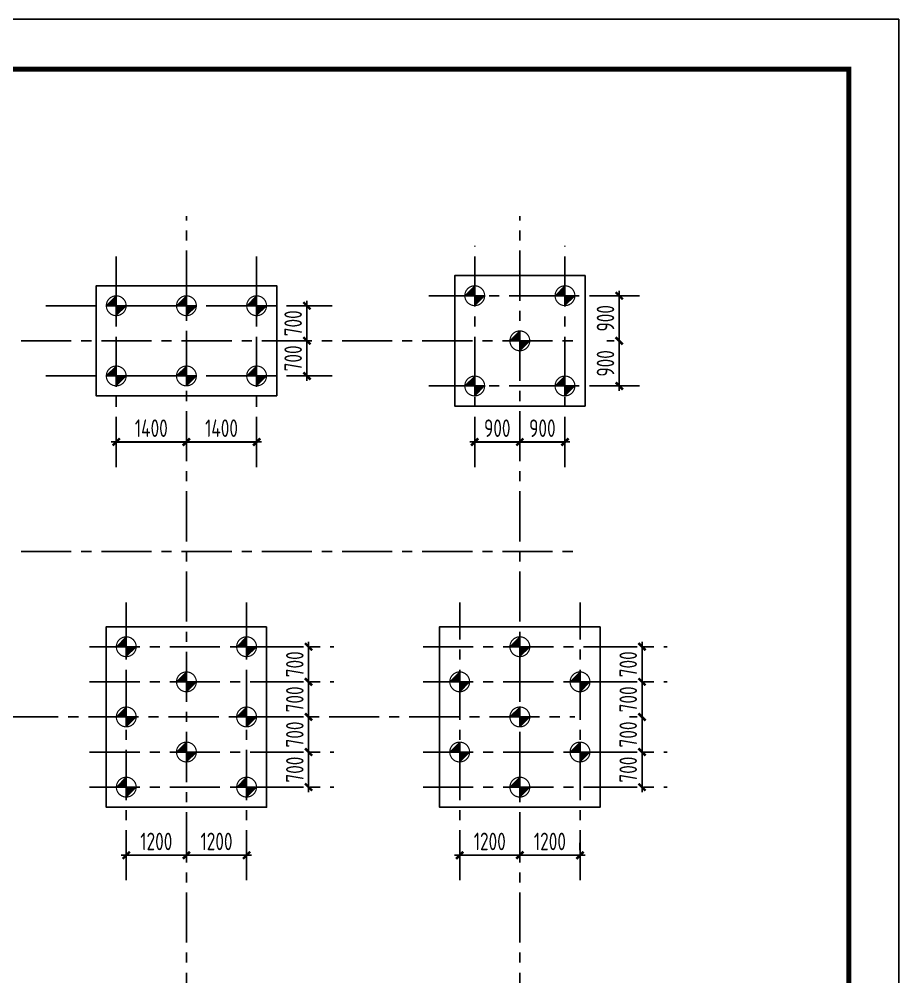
# Model space of a CAD drawing. Extents: x 665703 to 1047784, y -160603 to 92239.
# Drawn here: x 779436 to 796981, y 73124 to 92222 of the extents above; entities that cross this region are included whole.
import ezdxf

# ---------------------------------------------------------------- set-up
doc = ezdxf.new("R2010")
doc.units = 0
doc.header["$LTSCALE"] = 800
doc.linetypes.add('CENTER', pattern=[2, 1.25, -0.25, 0.25, -0.25])
doc.layers.get('0').update_dxf_attribs({"linetype": 'CONTINUOUS'})
doc.layers.get('Defpoints').update_dxf_attribs({"linetype": 'CONTINUOUS'})
for name, color, linetype in [('AXIS', 4, 'CENTER'), ('DIM', 2, 'CONTINUOUS'), ('GPSCOMMON', 7, 'CONTINUOUS'), ('TK', 7, 'CONTINUOUS'), ('ZW', 233, 'CONTINUOUS')]:
    doc.layers.add(name, color=color, linetype=linetype)
doc.styles.add('TSSD_Dimension', font='Tssdeng.shx', dxfattribs={"width": 0.75, "bigfont": 'hztxt.shx'})
doc.dimstyles.new('TSSD_100_100', dxfattribs={"dimtxt": 350, "dimasz": 100, "dimexe": 100, "dimexo": 250, "dimgap": 100, "dimtad": 1, "dimdec": 0, "dimzin": 0, "dimdsep": 46, "dimtxsty": 'TSSD_Dimension', "dimblk": 'ARCHTICK', "dimcen": 0, "dimdle": 100, "dimclrt": 7, "dimadec": 0, "dimazin": 0, "dimtfac": 1, "dimtdec": 0, "dimtix": 1, "dimtmove": 2, "dimatfit": 3, "dimldrblk": 'ARCHTICK', "dimfxl": 0, "dimtolj": 1, "dimtzin": 0, "dimarcsym": 0})

# ---------------------------------------------------------------- blocks, each defined once
blk = doc.blocks.new('_ArchTick')
at = {"color": 0, "const_width": 0.5}
blk.add_lwpolyline([(-0.71, -0.71), (0.71, 0.71)], dxfattribs=at)
blk = doc.blocks.new('*D1344')
at = {"layer": 'Defpoints', "color": 0, "transparency": 16777216}
for p in [(781572, 75549), (782772, 75549), (782772, 75549)]:
    blk.add_point(p, dxfattribs=at)
at = {"layer": 'DIM', "color": 0, "lineweight": -2, "transparency": 16777216}
for p, q in [((781572, 75799), (781572, 75649)), ((782772, 75799), (782772, 75649)), ((781472, 75549), (782872, 75549))]:
    blk.add_line(p, q, dxfattribs=at)
at = {"layer": 'DIM', "color": 0, "lineweight": -2, "transparency": 16777216, "xscale": 100, "yscale": 100, "zscale": 100, "rotation": 180}
blk.add_blockref('_ArchTick', (781572, 75549), dxfattribs=at)
at = {"layer": 'DIM', "color": 0, "lineweight": -2, "transparency": 16777216, "xscale": 100, "yscale": 100, "zscale": 100}
blk.add_blockref('_ArchTick', (782772, 75549), dxfattribs=at)
at = {"layer": 'DIM', "color": 7, "transparency": 16777216, "insert": (782172, 75824), "char_height": 350, "attachment_point": 5, "style": 'TSSD_Dimension'}
blk.add_mtext('\\A1;1200', dxfattribs=at)
blk = doc.blocks.new('*D1343')
at = {"layer": 'Defpoints', "color": 0, "transparency": 16777216}
for p in [(785209, 77607), (785209, 77607), (785209, 76907)]:
    blk.add_point(p, dxfattribs=at)
at = {"layer": 'DIM', "color": 0, "lineweight": -2, "transparency": 16777216}
for p, q in [((784959, 77607), (785109, 77607)), ((785209, 77607), (785209, 77707)), ((785209, 76907), (785209, 77607)), ((784959, 76907), (785109, 76907)), ((785209, 76907), (785209, 76807))]:
    blk.add_line(p, q, dxfattribs=at)
at = {"layer": 'DIM', "color": 0, "lineweight": -2, "transparency": 16777216, "xscale": 100, "yscale": 100, "zscale": 100}
for p, rotation in [((785209, 77607), 270), ((785209, 76907), 90)]:
    blk.add_blockref('_ArchTick', p, dxfattribs=dict(at, rotation=rotation))
at = {"layer": 'DIM', "color": 7, "transparency": 16777216, "insert": (784934, 77257), "char_height": 350, "attachment_point": 5, "rotation": 90, "style": 'TSSD_Dimension'}
blk.add_mtext('\\A1;700', dxfattribs=at)
blk = doc.blocks.new('*D1342')
at = {"layer": 'Defpoints', "color": 0, "transparency": 16777216}
for p in [(785209, 79007), (785209, 79007), (785209, 78307)]:
    blk.add_point(p, dxfattribs=at)
at = {"layer": 'DIM', "color": 0, "lineweight": -2, "transparency": 16777216}
for p, q in [((785209, 79007), (785209, 79107)), ((784959, 79007), (785109, 79007)), ((785209, 78307), (785209, 79007)), ((784959, 78307), (785109, 78307)), ((785209, 78307), (785209, 78207))]:
    blk.add_line(p, q, dxfattribs=at)
at = {"layer": 'DIM', "color": 0, "lineweight": -2, "transparency": 16777216, "xscale": 100, "yscale": 100, "zscale": 100}
for p, rotation in [((785209, 79007), 270), ((785209, 78307), 90)]:
    blk.add_blockref('_ArchTick', p, dxfattribs=dict(at, rotation=rotation))
at = {"layer": 'DIM', "color": 7, "transparency": 16777216, "insert": (784934, 78657), "char_height": 350, "attachment_point": 5, "rotation": 90, "style": 'TSSD_Dimension'}
blk.add_mtext('\\A1;700', dxfattribs=at)
blk = doc.blocks.new('*D1341')
at = {"layer": 'Defpoints', "color": 0, "transparency": 16777216}
for p in [(785209, 79707), (785209, 79707), (785209, 79007)]:
    blk.add_point(p, dxfattribs=at)
at = {"layer": 'DIM', "color": 0, "lineweight": -2, "transparency": 16777216}
for p, q in [((784959, 79707), (785109, 79707)), ((785209, 79707), (785209, 79807)), ((785209, 79007), (785209, 79707)), ((784959, 79007), (785109, 79007)), ((785209, 79007), (785209, 78907))]:
    blk.add_line(p, q, dxfattribs=at)
at = {"layer": 'DIM', "color": 0, "lineweight": -2, "transparency": 16777216, "xscale": 100, "yscale": 100, "zscale": 100}
for p, rotation in [((785209, 79707), 270), ((785209, 79007), 90)]:
    blk.add_blockref('_ArchTick', p, dxfattribs=dict(at, rotation=rotation))
at = {"layer": 'DIM', "color": 7, "transparency": 16777216, "insert": (784934, 79357), "char_height": 350, "attachment_point": 5, "rotation": 90, "style": 'TSSD_Dimension'}
blk.add_mtext('\\A1;700', dxfattribs=at)
blk = doc.blocks.new('*D1340')
at = {"layer": 'Defpoints', "color": 0, "transparency": 16777216}
for p in [(785209, 78307), (785209, 78307), (785209, 77607)]:
    blk.add_point(p, dxfattribs=at)
at = {"layer": 'DIM', "color": 0, "lineweight": -2, "transparency": 16777216}
for p, q in [((784959, 78307), (785109, 78307)), ((785209, 78307), (785209, 78407)), ((785209, 77607), (785209, 78307)), ((784959, 77607), (785109, 77607)), ((785209, 77607), (785209, 77507))]:
    blk.add_line(p, q, dxfattribs=at)
at = {"layer": 'DIM', "color": 0, "lineweight": -2, "transparency": 16777216, "xscale": 100, "yscale": 100, "zscale": 100}
for p, rotation in [((785209, 78307), 270), ((785209, 77607), 90)]:
    blk.add_blockref('_ArchTick', p, dxfattribs=dict(at, rotation=rotation))
at = {"layer": 'DIM', "color": 7, "transparency": 16777216, "insert": (784934, 77957), "char_height": 350, "attachment_point": 5, "rotation": 90, "style": 'TSSD_Dimension'}
blk.add_mtext('\\A1;700', dxfattribs=at)
blk = doc.blocks.new('*D1339')
at = {"layer": 'Defpoints', "color": 0, "transparency": 16777216}
for p in [(782772, 75549), (783972, 75549), (783972, 75549)]:
    blk.add_point(p, dxfattribs=at)
at = {"layer": 'DIM', "color": 0, "lineweight": -2, "transparency": 16777216}
for p, q in [((782772, 75799), (782772, 75649)), ((783972, 75799), (783972, 75649)), ((782672, 75549), (784072, 75549))]:
    blk.add_line(p, q, dxfattribs=at)
at = {"layer": 'DIM', "color": 0, "lineweight": -2, "transparency": 16777216, "xscale": 100, "yscale": 100, "zscale": 100, "rotation": 180}
blk.add_blockref('_ArchTick', (782772, 75549), dxfattribs=at)
at = {"layer": 'DIM', "color": 0, "lineweight": -2, "transparency": 16777216, "xscale": 100, "yscale": 100, "zscale": 100}
blk.add_blockref('_ArchTick', (783972, 75549), dxfattribs=at)
at = {"layer": 'DIM', "color": 7, "transparency": 16777216, "insert": (783372, 75824), "char_height": 350, "attachment_point": 5, "style": 'TSSD_Dimension'}
blk.add_mtext('\\A1;1200', dxfattribs=at)
blk = doc.blocks.new('ZW-1')
at = {"layer": 'ZW', "color": 60}
for p, q in [((-247, 0), (0, 247)), ((0, -247), (0, 247)), ((-247, 0), (247, 0)), ((247, 0), (0, -247))]:
    blk.add_line(p, q, dxfattribs=at)
at = {"layer": 'ZW', "color": 60, "const_width": 30}
blk.add_lwpolyline([(-247, 0, -1), (247, 0, -1)], format="xyb", close=True, dxfattribs=at)
at = {"layer": 'ZW', "color": 60}
for points in [[(-247, 0), (0, 247), (0, 0)], [(0, 0), (247, 0), (0, -247)]]:
    blk.add_solid(points, dxfattribs=at)
blk = doc.blocks.new('*D1338')
at = {"layer": 'Defpoints', "color": 0, "transparency": 16777216}
for p in [(788222, 75549), (789422, 75549), (789422, 75549)]:
    blk.add_point(p, dxfattribs=at)
at = {"layer": 'DIM', "color": 0, "lineweight": -2, "transparency": 16777216}
for p, q in [((788222, 75799), (788222, 75649)), ((789422, 75799), (789422, 75649)), ((788122, 75549), (789522, 75549))]:
    blk.add_line(p, q, dxfattribs=at)
at = {"layer": 'DIM', "color": 0, "lineweight": -2, "transparency": 16777216, "xscale": 100, "yscale": 100, "zscale": 100, "rotation": 180}
blk.add_blockref('_ArchTick', (788222, 75549), dxfattribs=at)
at = {"layer": 'DIM', "color": 0, "lineweight": -2, "transparency": 16777216, "xscale": 100, "yscale": 100, "zscale": 100}
blk.add_blockref('_ArchTick', (789422, 75549), dxfattribs=at)
at = {"layer": 'DIM', "color": 7, "transparency": 16777216, "insert": (788822, 75824), "char_height": 350, "attachment_point": 5, "style": 'TSSD_Dimension'}
blk.add_mtext('\\A1;1200', dxfattribs=at)
blk = doc.blocks.new('*D1348')
at = {"layer": 'Defpoints', "color": 0, "transparency": 16777216}
for p in [(791859, 77607), (791859, 77607), (791859, 76907)]:
    blk.add_point(p, dxfattribs=at)
at = {"layer": 'DIM', "color": 0, "lineweight": -2, "transparency": 16777216}
for p, q in [((791609, 77607), (791759, 77607)), ((791859, 77607), (791859, 77707)), ((791859, 76907), (791859, 77607)), ((791609, 76907), (791759, 76907)), ((791859, 76907), (791859, 76807))]:
    blk.add_line(p, q, dxfattribs=at)
at = {"layer": 'DIM', "color": 0, "lineweight": -2, "transparency": 16777216, "xscale": 100, "yscale": 100, "zscale": 100}
for p, rotation in [((791859, 77607), 270), ((791859, 76907), 90)]:
    blk.add_blockref('_ArchTick', p, dxfattribs=dict(at, rotation=rotation))
at = {"layer": 'DIM', "color": 7, "transparency": 16777216, "insert": (791584, 77257), "char_height": 350, "attachment_point": 5, "rotation": 90, "style": 'TSSD_Dimension'}
blk.add_mtext('\\A1;700', dxfattribs=at)
blk = doc.blocks.new('*D1347')
at = {"layer": 'Defpoints', "color": 0, "transparency": 16777216}
for p in [(791859, 79007), (791859, 79007), (791859, 78307)]:
    blk.add_point(p, dxfattribs=at)
at = {"layer": 'DIM', "color": 0, "lineweight": -2, "transparency": 16777216}
for p, q in [((791859, 79007), (791859, 79107)), ((791609, 79007), (791759, 79007)), ((791859, 78307), (791859, 79007)), ((791609, 78307), (791759, 78307)), ((791859, 78307), (791859, 78207))]:
    blk.add_line(p, q, dxfattribs=at)
at = {"layer": 'DIM', "color": 0, "lineweight": -2, "transparency": 16777216, "xscale": 100, "yscale": 100, "zscale": 100}
for p, rotation in [((791859, 79007), 270), ((791859, 78307), 90)]:
    blk.add_blockref('_ArchTick', p, dxfattribs=dict(at, rotation=rotation))
at = {"layer": 'DIM', "color": 7, "transparency": 16777216, "insert": (791584, 78657), "char_height": 350, "attachment_point": 5, "rotation": 90, "style": 'TSSD_Dimension'}
blk.add_mtext('\\A1;700', dxfattribs=at)
blk = doc.blocks.new('*D1346')
at = {"layer": 'Defpoints', "color": 0, "transparency": 16777216}
for p in [(791859, 79707), (791859, 79707), (791859, 79007)]:
    blk.add_point(p, dxfattribs=at)
at = {"layer": 'DIM', "color": 0, "lineweight": -2, "transparency": 16777216}
for p, q in [((791609, 79707), (791759, 79707)), ((791859, 79707), (791859, 79807)), ((791859, 79007), (791859, 79707)), ((791609, 79007), (791759, 79007)), ((791859, 79007), (791859, 78907))]:
    blk.add_line(p, q, dxfattribs=at)
at = {"layer": 'DIM', "color": 0, "lineweight": -2, "transparency": 16777216, "xscale": 100, "yscale": 100, "zscale": 100}
for p, rotation in [((791859, 79707), 270), ((791859, 79007), 90)]:
    blk.add_blockref('_ArchTick', p, dxfattribs=dict(at, rotation=rotation))
at = {"layer": 'DIM', "color": 7, "transparency": 16777216, "insert": (791584, 79357), "char_height": 350, "attachment_point": 5, "rotation": 90, "style": 'TSSD_Dimension'}
blk.add_mtext('\\A1;700', dxfattribs=at)
blk = doc.blocks.new('*D1345')
at = {"layer": 'Defpoints', "color": 0, "transparency": 16777216}
for p in [(791859, 78307), (791859, 78307), (791859, 77607)]:
    blk.add_point(p, dxfattribs=at)
at = {"layer": 'DIM', "color": 0, "lineweight": -2, "transparency": 16777216}
for p, q in [((791609, 78307), (791759, 78307)), ((791859, 78307), (791859, 78407)), ((791859, 77607), (791859, 78307)), ((791609, 77607), (791759, 77607)), ((791859, 77607), (791859, 77507))]:
    blk.add_line(p, q, dxfattribs=at)
at = {"layer": 'DIM', "color": 0, "lineweight": -2, "transparency": 16777216, "xscale": 100, "yscale": 100, "zscale": 100}
for p, rotation in [((791859, 78307), 270), ((791859, 77607), 90)]:
    blk.add_blockref('_ArchTick', p, dxfattribs=dict(at, rotation=rotation))
at = {"layer": 'DIM', "color": 7, "transparency": 16777216, "insert": (791584, 77957), "char_height": 350, "attachment_point": 5, "rotation": 90, "style": 'TSSD_Dimension'}
blk.add_mtext('\\A1;700', dxfattribs=at)
blk = doc.blocks.new('*D1337')
at = {"layer": 'Defpoints', "color": 0, "transparency": 16777216}
for p in [(789422, 75549), (790622, 75549), (790622, 75549)]:
    blk.add_point(p, dxfattribs=at)
at = {"layer": 'DIM', "color": 0, "lineweight": -2, "transparency": 16777216}
for p, q in [((789422, 75799), (789422, 75649)), ((790622, 75799), (790622, 75649)), ((789322, 75549), (790722, 75549))]:
    blk.add_line(p, q, dxfattribs=at)
at = {"layer": 'DIM', "color": 0, "lineweight": -2, "transparency": 16777216, "xscale": 100, "yscale": 100, "zscale": 100, "rotation": 180}
blk.add_blockref('_ArchTick', (789422, 75549), dxfattribs=at)
at = {"layer": 'DIM', "color": 0, "lineweight": -2, "transparency": 16777216, "xscale": 100, "yscale": 100, "zscale": 100}
blk.add_blockref('_ArchTick', (790622, 75549), dxfattribs=at)
at = {"layer": 'DIM', "color": 7, "transparency": 16777216, "insert": (790022, 75824), "char_height": 350, "attachment_point": 5, "style": 'TSSD_Dimension'}
blk.add_mtext('\\A1;1200', dxfattribs=at)
blk = doc.blocks.new('*D1377')
at = {"layer": 'Defpoints', "color": 0, "transparency": 16777216}
for p in [(788522, 83790), (789422, 83790), (789422, 83790)]:
    blk.add_point(p, dxfattribs=at)
at = {"layer": 'DIM', "color": 0, "lineweight": -2, "transparency": 16777216}
for p, q in [((788522, 84040), (788522, 83890)), ((789422, 84040), (789422, 83890)), ((788422, 83790), (789522, 83790))]:
    blk.add_line(p, q, dxfattribs=at)
at = {"layer": 'DIM', "color": 0, "lineweight": -2, "transparency": 16777216, "xscale": 100, "yscale": 100, "zscale": 100, "rotation": 180}
blk.add_blockref('_ArchTick', (788522, 83790), dxfattribs=at)
at = {"layer": 'DIM', "color": 0, "lineweight": -2, "transparency": 16777216, "xscale": 100, "yscale": 100, "zscale": 100}
blk.add_blockref('_ArchTick', (789422, 83790), dxfattribs=at)
at = {"layer": 'DIM', "color": 7, "transparency": 16777216, "insert": (788972, 84065), "char_height": 350, "attachment_point": 5, "style": 'TSSD_Dimension'}
blk.add_mtext('\\A1;900', dxfattribs=at)
blk = doc.blocks.new('*D1371')
at = {"layer": 'Defpoints', "color": 0, "transparency": 16777216}
for p in [(791405, 85807), (791405, 85807), (791405, 84907)]:
    blk.add_point(p, dxfattribs=at)
at = {"layer": 'DIM', "color": 0, "lineweight": -2, "transparency": 16777216}
for p, q in [((791155, 85807), (791305, 85807)), ((791405, 84807), (791405, 85907)), ((791155, 84907), (791305, 84907))]:
    blk.add_line(p, q, dxfattribs=at)
at = {"layer": 'DIM', "color": 0, "lineweight": -2, "transparency": 16777216, "xscale": 100, "yscale": 100, "zscale": 100}
for p, rotation in [((791405, 85807), 90), ((791405, 84907), 270)]:
    blk.add_blockref('_ArchTick', p, dxfattribs=dict(at, rotation=rotation))
at = {"layer": 'DIM', "color": 7, "transparency": 16777216, "insert": (791130, 85357), "char_height": 350, "attachment_point": 5, "rotation": 90, "style": 'TSSD_Dimension'}
blk.add_mtext('\\A1;900', dxfattribs=at)
blk = doc.blocks.new('*D1370')
at = {"layer": 'Defpoints', "color": 0, "transparency": 16777216}
for p in [(791405, 86707), (791405, 86707), (791405, 85807)]:
    blk.add_point(p, dxfattribs=at)
at = {"layer": 'DIM', "color": 0, "lineweight": -2, "transparency": 16777216}
for p, q in [((791155, 86707), (791305, 86707)), ((791405, 85707), (791405, 86807)), ((791155, 85807), (791305, 85807))]:
    blk.add_line(p, q, dxfattribs=at)
at = {"layer": 'DIM', "color": 0, "lineweight": -2, "transparency": 16777216, "xscale": 100, "yscale": 100, "zscale": 100}
for p, rotation in [((791405, 86707), 90), ((791405, 85807), 270)]:
    blk.add_blockref('_ArchTick', p, dxfattribs=dict(at, rotation=rotation))
at = {"layer": 'DIM', "color": 7, "transparency": 16777216, "insert": (791130, 86257), "char_height": 350, "attachment_point": 5, "rotation": 90, "style": 'TSSD_Dimension'}
blk.add_mtext('\\A1;900', dxfattribs=at)
blk = doc.blocks.new('*D1376')
at = {"layer": 'Defpoints', "color": 0, "transparency": 16777216}
for p in [(789422, 83790), (790322, 83790), (790322, 83790)]:
    blk.add_point(p, dxfattribs=at)
at = {"layer": 'DIM', "color": 0, "lineweight": -2, "transparency": 16777216}
for p, q in [((789422, 84040), (789422, 83890)), ((790322, 84040), (790322, 83890)), ((789322, 83790), (790422, 83790))]:
    blk.add_line(p, q, dxfattribs=at)
at = {"layer": 'DIM', "color": 0, "lineweight": -2, "transparency": 16777216, "xscale": 100, "yscale": 100, "zscale": 100, "rotation": 180}
blk.add_blockref('_ArchTick', (789422, 83790), dxfattribs=at)
at = {"layer": 'DIM', "color": 0, "lineweight": -2, "transparency": 16777216, "xscale": 100, "yscale": 100, "zscale": 100}
blk.add_blockref('_ArchTick', (790322, 83790), dxfattribs=at)
at = {"layer": 'DIM', "color": 7, "transparency": 16777216, "insert": (789872, 84065), "char_height": 350, "attachment_point": 5, "style": 'TSSD_Dimension'}
blk.add_mtext('\\A1;900', dxfattribs=at)
blk = doc.blocks.new('*D1375')
at = {"layer": 'Defpoints', "color": 0, "transparency": 16777216}
for p in [(781372, 83790), (782772, 83790), (782772, 83790)]:
    blk.add_point(p, dxfattribs=at)
at = {"layer": 'DIM', "color": 0, "lineweight": -2, "transparency": 16777216}
for p, q in [((781372, 84040), (781372, 83890)), ((782772, 84040), (782772, 83890)), ((781272, 83790), (782872, 83790))]:
    blk.add_line(p, q, dxfattribs=at)
at = {"layer": 'DIM', "color": 0, "lineweight": -2, "transparency": 16777216, "xscale": 100, "yscale": 100, "zscale": 100, "rotation": 180}
blk.add_blockref('_ArchTick', (781372, 83790), dxfattribs=at)
at = {"layer": 'DIM', "color": 0, "lineweight": -2, "transparency": 16777216, "xscale": 100, "yscale": 100, "zscale": 100}
blk.add_blockref('_ArchTick', (782772, 83790), dxfattribs=at)
at = {"layer": 'DIM', "color": 7, "transparency": 16777216, "insert": (782072, 84065), "char_height": 350, "attachment_point": 5, "style": 'TSSD_Dimension'}
blk.add_mtext('\\A1;1400', dxfattribs=at)
blk = doc.blocks.new('*D1374')
at = {"layer": 'Defpoints', "color": 0, "transparency": 16777216}
for p in [(785176, 85807), (785176, 85807), (785176, 85107)]:
    blk.add_point(p, dxfattribs=at)
at = {"layer": 'DIM', "color": 0, "lineweight": -2, "transparency": 16777216}
for p, q in [((784926, 85807), (785076, 85807)), ((785176, 85807), (785176, 85907)), ((785176, 85107), (785176, 85807)), ((784926, 85107), (785076, 85107)), ((785176, 85107), (785176, 85007))]:
    blk.add_line(p, q, dxfattribs=at)
at = {"layer": 'DIM', "color": 0, "lineweight": -2, "transparency": 16777216, "xscale": 100, "yscale": 100, "zscale": 100}
for p, rotation in [((785176, 85807), 270), ((785176, 85107), 90)]:
    blk.add_blockref('_ArchTick', p, dxfattribs=dict(at, rotation=rotation))
at = {"layer": 'DIM', "color": 7, "transparency": 16777216, "insert": (784901, 85457), "char_height": 350, "attachment_point": 5, "rotation": 90, "style": 'TSSD_Dimension'}
blk.add_mtext('\\A1;700', dxfattribs=at)
blk = doc.blocks.new('*D1373')
at = {"layer": 'Defpoints', "color": 0, "transparency": 16777216}
for p in [(785176, 86507), (785176, 86507), (785176, 85807)]:
    blk.add_point(p, dxfattribs=at)
at = {"layer": 'DIM', "color": 0, "lineweight": -2, "transparency": 16777216}
for p, q in [((785176, 86507), (785176, 86607)), ((784926, 86507), (785076, 86507)), ((785176, 85807), (785176, 86507)), ((784926, 85807), (785076, 85807)), ((785176, 85807), (785176, 85707))]:
    blk.add_line(p, q, dxfattribs=at)
at = {"layer": 'DIM', "color": 0, "lineweight": -2, "transparency": 16777216, "xscale": 100, "yscale": 100, "zscale": 100}
for p, rotation in [((785176, 86507), 270), ((785176, 85807), 90)]:
    blk.add_blockref('_ArchTick', p, dxfattribs=dict(at, rotation=rotation))
at = {"layer": 'DIM', "color": 7, "transparency": 16777216, "insert": (784901, 86157), "char_height": 350, "attachment_point": 5, "rotation": 90, "style": 'TSSD_Dimension'}
blk.add_mtext('\\A1;700', dxfattribs=at)
blk = doc.blocks.new('*D1372')
at = {"layer": 'Defpoints', "color": 0, "transparency": 16777216}
for p in [(782772, 83790), (784172, 83790), (784172, 83790)]:
    blk.add_point(p, dxfattribs=at)
at = {"layer": 'DIM', "color": 0, "lineweight": -2, "transparency": 16777216}
for p, q in [((782772, 84040), (782772, 83890)), ((784172, 84040), (784172, 83890)), ((782672, 83790), (784272, 83790))]:
    blk.add_line(p, q, dxfattribs=at)
at = {"layer": 'DIM', "color": 0, "lineweight": -2, "transparency": 16777216, "xscale": 100, "yscale": 100, "zscale": 100, "rotation": 180}
blk.add_blockref('_ArchTick', (782772, 83790), dxfattribs=at)
at = {"layer": 'DIM', "color": 0, "lineweight": -2, "transparency": 16777216, "xscale": 100, "yscale": 100, "zscale": 100}
blk.add_blockref('_ArchTick', (784172, 83790), dxfattribs=at)
at = {"layer": 'DIM', "color": 7, "transparency": 16777216, "insert": (783472, 84065), "char_height": 350, "attachment_point": 5, "style": 'TSSD_Dimension'}
blk.add_mtext('\\A1;1400', dxfattribs=at)
blk = doc.blocks.new('TK2')
at = {"layer": 'TK', "color": 2}
blk.add_lwpolyline([(59400, 42000), (0, 42000), (0, 0), (59400, 0)], close=True, dxfattribs=at)
at = {"layer": 'TK', "color": 2, "const_width": 100}
blk.add_lwpolyline([(2500, 41000), (58400, 41000), (58400, 1000), (2500, 1000)], close=True, dxfattribs=at)

msp = doc.modelspace()

# ---------------------------------------------------------------- linework, layer by layer
at = {"layer": 'AXIS'}
for p, q in [((782772.3, 65807), (782772.3, 88293.2)), ((789422.3, 65807), (789422.3, 88293.2)), ((781372.3, 83289.6), (781372.3, 87679.3)), ((784172.3, 83289.6), (784172.3, 87679.3)), ((788522.3, 83289.6), (788522.3, 87703.7)), ((790322.3, 83289.6), (790322.3, 87703.7)), ((790722.3, 87106.5), (790721.8, 87107)), ((784571.8, 86907), (784572.3, 86906.5)), ((787608.7, 86707), (791905.2, 86707)), ((779968.9, 86507), (785676.2, 86507)), ((747476.2, 85807), (790522.3, 85807)), ((779968.9, 85107), (785676.2, 85107)), ((787608.7, 84907), (791905.2, 84907)), ((784572.3, 84707.5), (784571.8, 84707)), ((788122.8, 84507), (788122.3, 84507.5)), ((790721.8, 84507), (790722.3, 84507.5)), ((747476.2, 81607), (790522.3, 81607)), ((781572.3, 75049.3), (781572.3, 80587.7)), ((783972.3, 75049.3), (783972.3, 80587.7)), ((788222.3, 75049.3), (788222.3, 80587.7)), ((790622.3, 75049.3), (790622.3, 80587.7)), ((791021.8, 80107), (791022.3, 80106.5)), ((780841.6, 79707), (785709.4, 79707)), ((787491.6, 79707), (792359.4, 79707)), ((780841.6, 79007), (785709.4, 79007)), ((787491.6, 79007), (792359.4, 79007)), ((747216.7, 78307), (790522.3, 78307)), ((780841.6, 77607), (785709.4, 77607)), ((787491.6, 77607), (792359.4, 77607)), ((780841.6, 76907), (785709.4, 76907)), ((787491.6, 76907), (792359.4, 76907)), ((784372.3, 76507.5), (784371.8, 76507)), ((787822.8, 76507), (787822.3, 76507.5)), ((791022.3, 76507.5), (791021.8, 76507))]:
    msp.add_line(p, q, dxfattribs=at)
at = {"layer": 'GPSCOMMON'}
for p, q in [((791405.2, 84907), (791405.2, 86707)), ((785176.2, 86507), (785176.2, 85107)), ((781372.3, 83789.6), (784172.3, 83789.6)), ((788522.3, 83789.6), (790322.3, 83789.6)), ((785209.4, 79707), (785209.4, 76907)), ((791859.4, 79707), (791859.4, 76907)), ((781572.3, 75549.3), (783972.3, 75549.3)), ((788222.3, 75549.3), (790622.3, 75549.3))]:
    msp.add_line(p, q, dxfattribs=at)
at = {"layer": 'ZW', "linetype": 'Continuous'}
for points in [[(790722.3, 87106.5), (790722.3, 84507.5), (790721.8, 84507), (788122.8, 84507), (788122.3, 84507.5), (788122.3, 87106.5), (788122.8, 87107), (790721.8, 87107)], [(784572.3, 84707.5), (784572.3, 86906.5), (784571.8, 86907), (780972.8, 86907), (780972.3, 86906.5), (780972.3, 84707.5), (780972.8, 84707), (784571.8, 84707)], [(784372.3, 80106.5), (784372.3, 76507.5), (784371.8, 76507), (781172.8, 76507), (781172.3, 76507.5), (781172.3, 80106.5), (781172.8, 80107), (784371.8, 80107)], [(791022.3, 80106.5), (791022.3, 76507.5), (791021.8, 76507), (787822.8, 76507), (787822.3, 76507.5), (787822.3, 80106.5), (787822.8, 80107), (791021.8, 80107)]]:
    msp.add_lwpolyline(points, dxfattribs=at)

# ---------------------------------------------------------------- block references
at = {"layer": 'DIM'}
msp.add_blockref('TK2', (737581.4, 50221.9), dxfattribs=at)
at = {"layer": 'GPSCOMMON', "xscale": 0.8, "yscale": 0.8, "zscale": 0.8}
for p in [(788522.3, 86707), (790322.3, 86707), (781372.3, 86507), (782772.3, 86507), (784172.3, 86507), (789422.3, 85807), (781372.3, 85107), (782772.3, 85107), (784172.3, 85107), (788522.3, 84907), (790322.3, 84907), (781572.3, 79707), (783972.3, 79707), (789422.3, 79707), (782772.3, 79007), (788222.3, 79007), (790622.3, 79007), (781572.3, 78307), (783972.3, 78307), (789422.3, 78307), (782772.3, 77607), (788222.3, 77607), (790622.3, 77607), (781572.3, 76907), (783972.3, 76907), (789422.3, 76907)]:
    msp.add_blockref('ZW-1', p, dxfattribs=at)

# ---------------------------------------------------------------- dimensions: what is measured, and where the dimension line sits
at = {"layer": 'DIM'}
for base, p1, p2, picture, middle in [((791405.2, 86707), (791405.2, 85807), (791405.2, 86707), '*D1370', (791130.2, 86257)), ((785176.2, 86507), (785176.2, 85807), (785176.2, 86507), '*D1373', (784901.2, 86157)), ((785176.2, 85807), (785176.2, 85107), (785176.2, 85807), '*D1374', (784901.2, 85457)), ((791405.2, 85807), (791405.2, 84907), (791405.2, 85807), '*D1371', (791130.2, 85357)), ((785209.4, 79707), (785209.4, 79007), (785209.4, 79707), '*D1341', (784934.4, 79357)), ((791859.4, 79707), (791859.4, 79007), (791859.4, 79707), '*D1346', (791584.4, 79357)), ((785209.4, 79007), (785209.4, 78307), (785209.4, 79007), '*D1342', (784934.4, 78657)), ((791859.4, 79007), (791859.4, 78307), (791859.4, 79007), '*D1347', (791584.4, 78657)), ((785209.4, 78307), (785209.4, 77607), (785209.4, 78307), '*D1340', (784934.4, 77957)), ((791859.4, 78307), (791859.4, 77607), (791859.4, 78307), '*D1345', (791584.4, 77957)), ((785209.4, 77607), (785209.4, 76907), (785209.4, 77607), '*D1343', (784934.4, 77257)), ((791859.4, 77607), (791859.4, 76907), (791859.4, 77607), '*D1348', (791584.4, 77257))]:
    dim = msp.add_linear_dim(base=base, p1=p1, p2=p2, angle=90, dimstyle='TSSD_100_100', dxfattribs=at)
    dim.commit()
    dim.dimension.update_dxf_attribs({"geometry": picture, "text_midpoint": middle})
for base, p1, p2, picture, middle in [((782772.3, 83789.6), (781372.3, 83789.6), (782772.3, 83789.6), '*D1375', (782072.3, 84064.6)), ((784172.3, 83789.6), (782772.3, 83789.6), (784172.3, 83789.6), '*D1372', (783472.3, 84064.6)), ((789422.3, 83789.6), (788522.3, 83789.6), (789422.3, 83789.6), '*D1377', (788972.3, 84064.6)), ((790322.3, 83789.6), (789422.3, 83789.6), (790322.3, 83789.6), '*D1376', (789872.3, 84064.6)), ((782772.3, 75549.3), (781572.3, 75549.3), (782772.3, 75549.3), '*D1344', (782172.3, 75824.3)), ((783972.3, 75549.3), (782772.3, 75549.3), (783972.3, 75549.3), '*D1339', (783372.3, 75824.3)), ((789422.3, 75549.3), (788222.3, 75549.3), (789422.3, 75549.3), '*D1338', (788822.3, 75824.3)), ((790622.3, 75549.3), (789422.3, 75549.3), (790622.3, 75549.3), '*D1337', (790022.3, 75824.3))]:
    dim = msp.add_linear_dim(base=base, p1=p1, p2=p2, dimstyle='TSSD_100_100', dxfattribs=at)
    dim.commit()
    dim.dimension.update_dxf_attribs({"geometry": picture, "text_midpoint": middle})

doc.saveas('drawing.dxf')
